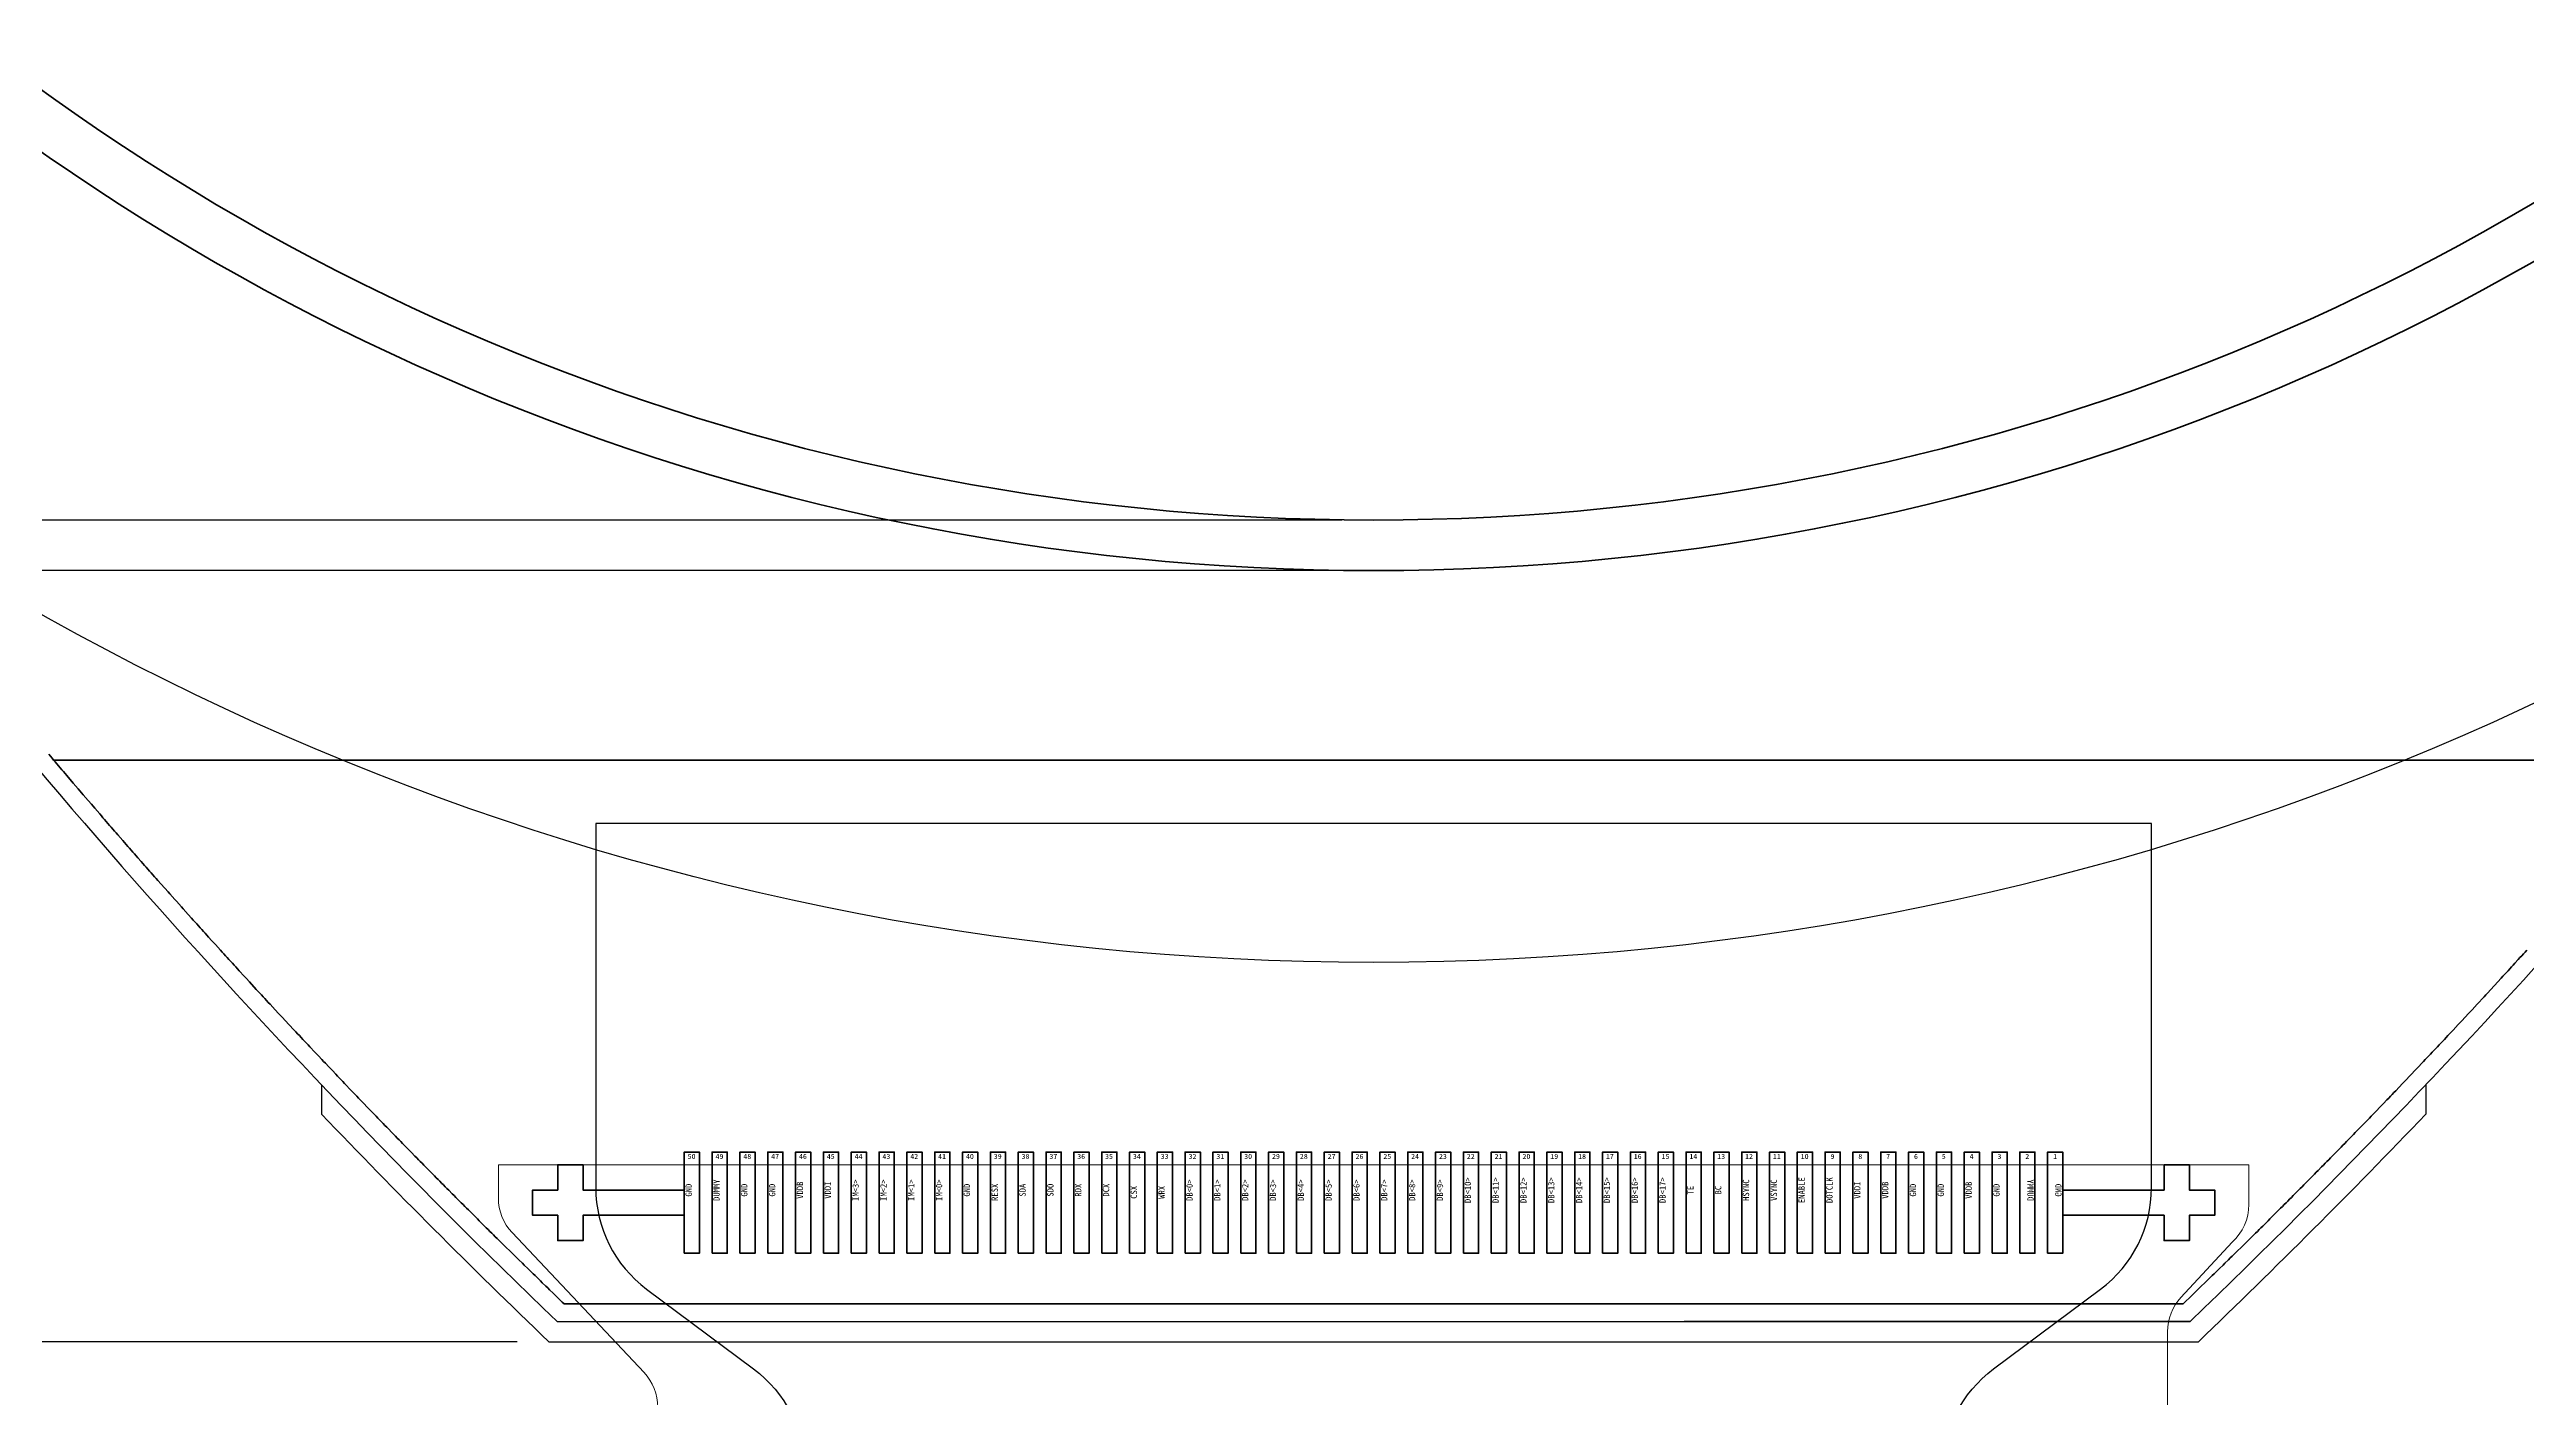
# Model space of a CAD drawing. Header units: millimetres. Extents: x -1913 to 1072, y -448 to 307.
# Drawn here: x 926.23 to 936.02, y -186.77 to -181.44 of the extents above; entities that cross this region are included whole.
import ezdxf
from ezdxf.enums import TextEntityAlignment as Align

# ---------------------------------------------------------------- set-up
doc = ezdxf.new("R2010")
doc.units = ezdxf.units.MM
doc.header["$LTSCALE"] = 2
doc.header["$PDMODE"] = 3
doc.header["$PDSIZE"] = 1
doc.layers.get('0').update_dxf_attribs({"linetype": 'CONTINUOUS'})
doc.layers.get('Defpoints').update_dxf_attribs({"linetype": 'CONTINUOUS'})
for name, color, linetype, lineweight in [('cnt_frame.drawing', 125, 'CONTINUOUS', 100), ('GATE.drawing', 3, 'CONTINUOUS', 100), ('LAYOUT.drawing', 140, 'CONTINUOUS', 100), ('OUTLINE.drawing', 190, 'CONTINUOUS', 100)]:
    doc.layers.add(name, color=color, linetype=linetype, lineweight=lineweight)
doc.layers.add('dim', color=3, linetype='CONTINUOUS')
doc.layers.add('FPC', color=2, linetype='CONTINUOUS')
doc.styles.get("Standard").update_dxf_attribs({"font": 'txt', "width": 0.7})
doc.styles.add('宋体', font='')
doc.styles.get('宋体').set_extended_font_data('SimSun')
doc.dimstyles.new('ISO-25$0', dxfattribs={"dimtxt": 1.2, "dimasz": 1.2, "dimexe": 0, "dimexo": 0.125, "dimtad": 1, "dimdsep": 46, "dimtxsty": 'Standard', "dimcen": 2, "dimclrd": 3, "dimclre": 3, "dimclrt": 3, "dimadec": 0, "dimazin": 0, "dimtp": 1.2, "dimtm": 1.2, "dimtfac": 1, "dimtmove": 0, "dimatfit": 3, "dimfxl": 0, "dimtolj": 1, "dimarcsym": 0})

# ---------------------------------------------------------------- blocks, each defined once
blk = doc.blocks.new('LIUPUP')
at = {"layer": 'cnt_frame.drawing', "color": 1, "linetype": 'Continuous', "lineweight": 100}
blk.add_lwpolyline([(294.792, 926.5279), (305.2274, 926.5279)], dxfattribs=at)
at = {"layer": 'GATE.drawing', "color": 1, "linetype": 'Continuous', "lineweight": 100}
for points in [[(296.8847, 924.9279), (296.7847, 924.9279), (296.7847, 924.8279), (296.6847, 924.8279), (296.6847, 924.7279), (296.7847, 924.7279), (296.7847, 924.6279), (296.8847, 924.6279), (296.8847, 924.7279), (297.2847, 924.7279), (297.2847, 924.8279), (296.8847, 924.8279)], [(303.1347, 924.9279), (303.2347, 924.9279), (303.2347, 924.8279), (303.3347, 924.8279), (303.3347, 924.7279), (303.2347, 924.7279), (303.2347, 924.6279), (303.1347, 924.6279), (303.1347, 924.7279), (302.7347, 924.7279), (302.7347, 924.8279), (303.1347, 924.8279)]]:
    blk.add_lwpolyline(points, close=True, dxfattribs=at)
at = {"layer": 'LAYOUT.drawing', "color": 1, "linetype": 'Continuous', "lineweight": 100}
blk.add_lwpolyline([(294.7723, 926.5513), (294.7787, 926.5437), (294.7852, 926.536), (294.7916, 926.5284), (294.7981, 926.5208), (294.8046, 926.5131), (294.811, 926.5055), (294.8175, 926.4979), (294.824, 926.4903), (294.8305, 926.4826), (294.8369, 926.475), (294.8434, 926.4674), (294.8694, 926.437), (294.8889, 926.4142), (294.9084, 926.3914), (294.928, 926.3686), (294.941, 926.3535), (294.9475, 926.3459), (294.954, 926.3383), (294.9736, 926.3156), (294.9802, 926.308), (294.9867, 926.3004), (294.9933, 926.2929), (294.9998, 926.2853), (295.0129, 926.2702), (295.0195, 926.2626), (295.0326, 926.2475), (295.0392, 926.24), (295.0457, 926.2325), (295.0654, 926.2098), (295.0786, 926.1948), (295.0852, 926.1872), (295.0917, 926.1797), (295.0983, 926.1722), (295.1049, 926.1647), (295.1115, 926.1571), (295.1181, 926.1496), (295.1247, 926.1421), (295.1379, 926.1271), (295.1445, 926.1195), (295.1511, 926.112), (295.1577, 926.1045), (295.1643, 926.097), (295.1709, 926.0895), (295.1776, 926.082), (295.1842, 926.0745), (295.1908, 926.067), (295.1974, 926.0595), (295.204, 926.0521), (295.2173, 926.0371), (295.2439, 926.0072), (295.2505, 925.9997), (295.2705, 925.9773), (295.2771, 925.9698), (295.2971, 925.9474), (295.3038, 925.94), (295.3238, 925.9176), (295.3371, 925.9027), (295.3438, 925.8953), (295.3572, 925.8804), (295.3639, 925.873), (295.3706, 925.8655), (295.3773, 925.8581), (295.384, 925.8507), (295.3906, 925.8432), (295.3974, 925.8358), (295.4041, 925.8284), (295.4175, 925.8136), (295.4309, 925.7987), (295.4511, 925.7765), (295.4578, 925.7691), (295.4645, 925.7617), (295.4712, 925.7543), (295.478, 925.7469), (295.4847, 925.7395), (295.4982, 925.7247), (295.5049, 925.7174), (295.5117, 925.71), (295.5252, 925.6952), (295.5454, 925.6731), (295.5522, 925.6657), (295.5657, 925.651), (295.5928, 925.6215), (295.6064, 925.6068), (295.6132, 925.5995), (295.6199, 925.5921), (295.6267, 925.5848), (295.6403, 925.5701), (295.6471, 925.5628), (295.6675, 925.5408), (295.6811, 925.5261), (295.6947, 925.5115), (295.7084, 925.4968), (295.722, 925.4822), (295.7425, 925.4603), (295.7493, 925.453), (295.7562, 925.4457), (295.763, 925.4384), (295.7699, 925.4311), (295.7767, 925.4238), (295.7973, 925.4019), (295.8041, 925.3947), (295.8247, 925.3728), (295.8316, 925.3656), (295.8384, 925.3583), (295.8522, 925.3437), (295.859, 925.3365), (295.8659, 925.3292), (295.8797, 925.3147), (295.8934, 925.3002), (295.9072, 925.2857), (295.9141, 925.2785), (295.9279, 925.264), (295.9348, 925.2567), (295.9417, 925.2495), (295.9694, 925.2206), (295.9763, 925.2134), (295.9832, 925.2061), (295.9901, 925.1989), (295.997, 925.1917), (296.004, 925.1845), (296.0178, 925.1701), (296.0317, 925.1556), (296.0456, 925.1412), (296.0664, 925.1197), (296.0734, 925.1125), (296.0873, 925.0981), (296.0942, 925.0909), (296.1012, 925.0837), (296.1082, 925.0766), (296.1151, 925.0694), (296.1291, 925.055), (296.136, 925.0479), (296.143, 925.0407), (296.15, 925.0335), (296.157, 925.0264), (296.164, 925.0192), (296.1709, 925.0121), (296.1779, 925.0049), (296.1849, 924.9977), (296.2059, 924.9763), (296.2199, 924.962), (296.2269, 924.9549), (296.2339, 924.9478), (296.2409, 924.9406), (296.248, 924.9335), (296.255, 924.9264), (296.262, 924.9192), (296.276, 924.905), (296.2831, 924.8979), (296.2901, 924.8908), (296.2971, 924.8836), (296.3042, 924.8765), (296.3112, 924.8694), (296.3182, 924.8623), (296.3253, 924.8552), (296.3323, 924.8481), (296.3394, 924.841), (296.3464, 924.8339), (296.3535, 924.8268), (296.3676, 924.8126), (296.3746, 924.8056), (296.3817, 924.7985), (296.3887, 924.7914), (296.3958, 924.7843), (296.4029, 924.7772), (296.4099, 924.7702), (296.417, 924.7631), (296.4241, 924.756), (296.4312, 924.749), (296.4524, 924.7278), (296.4666, 924.7137), (296.4737, 924.7066), (296.495, 924.6855), (296.5021, 924.6784), (296.5092, 924.6714), (296.5163, 924.6643), (296.5234, 924.6573), (296.5305, 924.6503), (296.5376, 924.6432), (296.5447, 924.6362), (296.5661, 924.6152), (296.5803, 924.6011), (296.5946, 924.5871), (296.616, 924.5661), (296.6232, 924.5591), (296.6303, 924.5521), (296.6446, 924.5381), (296.6518, 924.5311), (296.6661, 924.5171), (296.6804, 924.5032), (296.6876, 924.4962), (296.6947, 924.4892), (296.7091, 924.4753), (296.7162, 924.4683), (296.7234, 924.4613), (296.7378, 924.4474), (296.745, 924.4404), (296.7521, 924.4335), (296.7665, 924.4196), (296.7737, 924.4126), (296.7809, 924.4057), (296.8025, 924.3849), (296.8097, 924.3779), (296.8097, 924.3779), (303.2097, 924.3779), (303.2097, 924.3779), (303.2169, 924.3849), (303.2385, 924.4057), (303.2457, 924.4126), (303.2529, 924.4196), (303.2673, 924.4335), (303.2745, 924.4404), (303.2817, 924.4474), (303.296, 924.4613), (303.3032, 924.4683), (303.3104, 924.4753), (303.3247, 924.4892), (303.3319, 924.4962), (303.339, 924.5032), (303.3534, 924.5171), (303.3677, 924.5311), (303.3748, 924.5381), (303.3891, 924.5521), (303.3963, 924.5591), (303.4034, 924.5661), (303.4248, 924.5871), (303.4391, 924.6011), (303.4533, 924.6152), (303.4747, 924.6362), (303.4818, 924.6432), (303.4889, 924.6503), (303.496, 924.6573), (303.5032, 924.6643), (303.5103, 924.6714), (303.5174, 924.6784), (303.5245, 924.6855), (303.5458, 924.7066), (303.5528, 924.7137), (303.567, 924.7278), (303.5883, 924.749), (303.5953, 924.756), (303.6024, 924.7631), (303.6095, 924.7702), (303.6166, 924.7772), (303.6236, 924.7843), (303.6307, 924.7914), (303.6378, 924.7985), (303.6448, 924.8056), (303.6519, 924.8126), (303.666, 924.8268), (303.673, 924.8339), (303.6801, 924.841), (303.6871, 924.8481), (303.6942, 924.8552), (303.7012, 924.8623), (303.7082, 924.8694), (303.7153, 924.8765), (303.7223, 924.8836), (303.7293, 924.8908), (303.7364, 924.8979), (303.7434, 924.905), (303.7574, 924.9192), (303.7645, 924.9264), (303.7715, 924.9335), (303.7785, 924.9406), (303.7855, 924.9478), (303.7925, 924.9549), (303.7995, 924.962), (303.8135, 924.9763), (303.8345, 924.9977), (303.8415, 925.0049), (303.8485, 925.0121), (303.8555, 925.0192), (303.8625, 925.0264), (303.8694, 925.0335), (303.8764, 925.0407), (303.8834, 925.0479), (303.8904, 925.055), (303.9043, 925.0694), (303.9113, 925.0766), (303.9182, 925.0837), (303.9252, 925.0909), (303.9322, 925.0981), (303.9461, 925.1125), (303.953, 925.1197), (303.9739, 925.1412), (303.9877, 925.1556), (304.0016, 925.1701), (304.0155, 925.1845), (304.0224, 925.1917), (304.0293, 925.1989), (304.0362, 925.2061), (304.0432, 925.2134), (304.0501, 925.2206), (304.0777, 925.2495), (304.0846, 925.2567), (304.0915, 925.264), (304.1053, 925.2785), (304.1122, 925.2857), (304.126, 925.3002), (304.1398, 925.3147), (304.1535, 925.3292), (304.1604, 925.3365), (304.1673, 925.3437), (304.181, 925.3583), (304.1879, 925.3656), (304.1947, 925.3728), (304.2153, 925.3947), (304.2222, 925.4019), (304.2427, 925.4238), (304.2496, 925.4311), (304.2564, 925.4384), (304.2632, 925.4457), (304.2701, 925.453), (304.2769, 925.4603), (304.2974, 925.4822), (304.311, 925.4968), (304.3247, 925.5115), (304.3383, 925.5261), (304.3519, 925.5408), (304.3723, 925.5628), (304.3791, 925.5701), (304.3927, 925.5848), (304.3995, 925.5921), (304.4063, 925.5995), (304.4131, 925.6068), (304.4266, 925.6215), (304.4537, 925.651), (304.4672, 925.6657), (304.474, 925.6731), (304.4943, 925.6952), (304.5078, 925.71), (304.5145, 925.7174), (304.5212, 925.7247), (304.5347, 925.7395), (304.5415, 925.7469), (304.5482, 925.7543), (304.5549, 925.7617), (304.5616, 925.7691), (304.5684, 925.7765)], dxfattribs=at)
at = {"layer": 'OUTLINE.drawing', "color": 1, "linetype": 'Continuous', "lineweight": 100}
for points in [[(297.2847, 924.5779), (297.3447, 924.5779), (297.3447, 924.9779), (297.2847, 924.9779)], [(297.2847, 924.5779), (297.3447, 924.5779), (297.3447, 924.9779), (297.2847, 924.9779)], [(297.3947, 924.5779), (297.4547, 924.5779), (297.4547, 924.9779), (297.3947, 924.9779)], [(297.3947, 924.5779), (297.4547, 924.5779), (297.4547, 924.9779), (297.3947, 924.9779)], [(297.5047, 924.5779), (297.5647, 924.5779), (297.5647, 924.9779), (297.5047, 924.9779)], [(297.6147, 924.5779), (297.6747, 924.5779), (297.6747, 924.9779), (297.6147, 924.9779)], [(297.6147, 924.5779), (297.6747, 924.5779), (297.6747, 924.9779), (297.6147, 924.9779)], [(297.7247, 924.5779), (297.7847, 924.5779), (297.7847, 924.9779), (297.7247, 924.9779)], [(297.8347, 924.5779), (297.8947, 924.5779), (297.8947, 924.9779), (297.8347, 924.9779)], [(297.9447, 924.5779), (298.0047, 924.5779), (298.0047, 924.9779), (297.9447, 924.9779)], [(298.0547, 924.5779), (298.1147, 924.5779), (298.1147, 924.9779), (298.0547, 924.9779)], [(298.1647, 924.5779), (298.2247, 924.5779), (298.2247, 924.9779), (298.1647, 924.9779)], [(298.2747, 924.5779), (298.3347, 924.5779), (298.3347, 924.9779), (298.2747, 924.9779)], [(298.3847, 924.5779), (298.4447, 924.5779), (298.4447, 924.9779), (298.3847, 924.9779)], [(298.4947, 924.5779), (298.5547, 924.5779), (298.5547, 924.9779), (298.4947, 924.9779)], [(298.6047, 924.5779), (298.6647, 924.5779), (298.6647, 924.9779), (298.6047, 924.9779)], [(298.7147, 924.5779), (298.7747, 924.5779), (298.7747, 924.9779), (298.7147, 924.9779)], [(298.8247, 924.5779), (298.8847, 924.5779), (298.8847, 924.9779), (298.8247, 924.9779)], [(298.9347, 924.5779), (298.9947, 924.5779), (298.9947, 924.9779), (298.9347, 924.9779)], [(299.0447, 924.5779), (299.1047, 924.5779), (299.1047, 924.9779), (299.0447, 924.9779)], [(299.1547, 924.5779), (299.2147, 924.5779), (299.2147, 924.9779), (299.1547, 924.9779)], [(299.2647, 924.5779), (299.3247, 924.5779), (299.3247, 924.9779), (299.2647, 924.9779)], [(299.3747, 924.5779), (299.4347, 924.5779), (299.4347, 924.9779), (299.3747, 924.9779)], [(299.4847, 924.5779), (299.5447, 924.5779), (299.5447, 924.9779), (299.4847, 924.9779)], [(299.5947, 924.5779), (299.6547, 924.5779), (299.6547, 924.9779), (299.5947, 924.9779)], [(299.7047, 924.5779), (299.7647, 924.5779), (299.7647, 924.9779), (299.7047, 924.9779)], [(299.8147, 924.5779), (299.8747, 924.5779), (299.8747, 924.9779), (299.8147, 924.9779)], [(299.9247, 924.5779), (299.9847, 924.5779), (299.9847, 924.9779), (299.9247, 924.9779)], [(300.0347, 924.5779), (300.0947, 924.5779), (300.0947, 924.9779), (300.0347, 924.9779)], [(300.1447, 924.5779), (300.2047, 924.5779), (300.2047, 924.9779), (300.1447, 924.9779)], [(300.2547, 924.5779), (300.3147, 924.5779), (300.3147, 924.9779), (300.2547, 924.9779)], [(300.3647, 924.5779), (300.4247, 924.5779), (300.4247, 924.9779), (300.3647, 924.9779)], [(300.4747, 924.5779), (300.5347, 924.5779), (300.5347, 924.9779), (300.4747, 924.9779)], [(300.5847, 924.5779), (300.6447, 924.5779), (300.6447, 924.9779), (300.5847, 924.9779)], [(300.6947, 924.5779), (300.7547, 924.5779), (300.7547, 924.9779), (300.6947, 924.9779)], [(300.8047, 924.5779), (300.8647, 924.5779), (300.8647, 924.9779), (300.8047, 924.9779)], [(300.9147, 924.5779), (300.9747, 924.5779), (300.9747, 924.9779), (300.9147, 924.9779)], [(301.0247, 924.5779), (301.0847, 924.5779), (301.0847, 924.9779), (301.0247, 924.9779)], [(301.1347, 924.5779), (301.1947, 924.5779), (301.1947, 924.9779), (301.1347, 924.9779)], [(301.2447, 924.5779), (301.3047, 924.5779), (301.3047, 924.9779), (301.2447, 924.9779)], [(301.3547, 924.5779), (301.4147, 924.5779), (301.4147, 924.9779), (301.3547, 924.9779)], [(301.4647, 924.5779), (301.5247, 924.5779), (301.5247, 924.9779), (301.4647, 924.9779)], [(301.5747, 924.5779), (301.6347, 924.5779), (301.6347, 924.9779), (301.5747, 924.9779)], [(301.6847, 924.5779), (301.7447, 924.5779), (301.7447, 924.9779), (301.6847, 924.9779)], [(301.7947, 924.5779), (301.8547, 924.5779), (301.8547, 924.9779), (301.7947, 924.9779)], [(301.9047, 924.5779), (301.9647, 924.5779), (301.9647, 924.9779), (301.9047, 924.9779)], [(302.0147, 924.5779), (302.0747, 924.5779), (302.0747, 924.9779), (302.0147, 924.9779)], [(302.1247, 924.5779), (302.1847, 924.5779), (302.1847, 924.9779), (302.1247, 924.9779)], [(302.2347, 924.5779), (302.2947, 924.5779), (302.2947, 924.9779), (302.2347, 924.9779)], [(302.3447, 924.5779), (302.4047, 924.5779), (302.4047, 924.9779), (302.3447, 924.9779)], [(302.3447, 924.5779), (302.4047, 924.5779), (302.4047, 924.9779), (302.3447, 924.9779)], [(302.4547, 924.5779), (302.5147, 924.5779), (302.5147, 924.9779), (302.4547, 924.9779)], [(302.5637, 924.5779), (302.6237, 924.5779), (302.6237, 924.9779), (302.5637, 924.9779)], [(302.5637, 924.5779), (302.6237, 924.5779), (302.6237, 924.9779), (302.5637, 924.9779)], [(302.6737, 924.5779), (302.7337, 924.5779), (302.7337, 924.9779), (302.6737, 924.9779)], [(302.6737, 924.5779), (302.7337, 924.5779), (302.7337, 924.9779), (302.6737, 924.9779)]]:
    blk.add_lwpolyline(points, close=True, dxfattribs=at)
blk.add_ellipse((300.0097, 936.4779), major_axis=(0, 9), ratio=1, dxfattribs=at)
for s, p in [('50', (297.3137, 924.9608)), ('49', (297.4237, 924.9608)), ('48', (297.5337, 924.9608)), ('47', (297.6437, 924.9608)), ('46', (297.7537, 924.9608)), ('45', (297.8637, 924.9608)), ('44', (297.9737, 924.9608)), ('43', (298.0837, 924.9608)), ('42', (298.1937, 924.9608)), ('41', (298.3037, 924.9608)), ('40', (298.4137, 924.9608)), ('39', (298.5237, 924.9608)), ('38', (298.6337, 924.9608)), ('37', (298.7437, 924.9608)), ('36', (298.8537, 924.9608)), ('35', (298.9637, 924.9608)), ('34', (299.0737, 924.9608)), ('33', (299.1837, 924.9608)), ('32', (299.2937, 924.9608)), ('31', (299.4037, 924.9608)), ('30', (299.5137, 924.9608)), ('29', (299.6237, 924.9608)), ('28', (299.7337, 924.9608)), ('27', (299.8437, 924.9608)), ('26', (299.9537, 924.9608)), ('25', (300.0637, 924.9608)), ('24', (300.1737, 924.9608)), ('23', (300.2837, 924.9608)), ('22', (300.3937, 924.9608)), ('21', (300.5037, 924.9608)), ('20', (300.6137, 924.9608)), ('19', (300.7237, 924.9608)), ('18', (300.8337, 924.9608)), ('17', (300.9437, 924.9608)), ('16', (301.0537, 924.9608)), ('15', (301.1637, 924.9608)), ('14', (301.2737, 924.9608)), ('13', (301.3837, 924.9608)), ('12', (301.4937, 924.9608)), ('11', (301.6037, 924.9608)), ('10', (301.7137, 924.9608)), ('9', (301.8237, 924.9608)), ('8', (301.9337, 924.9608)), ('7', (302.0437, 924.9608)), ('6', (302.1537, 924.9608)), ('5', (302.2637, 924.9608)), ('4', (302.3737, 924.9608)), ('3', (302.4837, 924.9608)), ('2', (302.5937, 924.9608)), ('1', (302.7037, 924.9608))]:
    blk.add_text(s, height=0.02, dxfattribs=at).set_placement(p, align=Align.MIDDLE_CENTER)
for s, p in [('GND', (297.3018, 924.8273)), ('DUMMY', (297.4118, 924.8273)), ('GND', (297.5218, 924.8273)), ('GND', (297.6318, 924.8273)), ('VDDB', (297.7418, 924.8273)), ('VDDI', (297.8518, 924.8273)), ('IM<3>', (297.9618, 924.8273)), ('IM<2>', (298.0718, 924.8273)), ('IM<1>', (298.1818, 924.8273)), ('IM<0>', (298.2918, 924.8273)), ('GND', (298.4018, 924.8273)), ('RESX ', (298.5118, 924.8273)), ('SDA', (298.6218, 924.8273)), ('SDO', (298.7318, 924.8273)), ('RDX', (298.8418, 924.8273)), ('DCX', (298.9518, 924.8273)), ('CSX ', (299.0618, 924.8273)), ('WRX ', (299.1718, 924.8273)), ('DB<0>', (299.2818, 924.8273)), ('DB<1>', (299.3918, 924.8273)), ('DB<2>', (299.5018, 924.8273)), ('DB<3>', (299.6118, 924.8273)), ('DB<4>', (299.7218, 924.8273)), ('DB<5>', (299.8318, 924.8273)), ('DB<6>', (299.9418, 924.8273)), ('DB<7>', (300.0518, 924.8273)), ('DB<8>', (300.1618, 924.8273)), ('DB<9>', (300.2718, 924.8273)), ('DB<10>', (300.3818, 924.8273)), ('DB<11>', (300.4918, 924.8273)), ('DB<12>', (300.6018, 924.8273)), ('DB<13>', (300.7118, 924.8273)), ('DB<14>', (300.8218, 924.8273)), ('DB<15>', (300.9318, 924.8273)), ('DB<16>', (301.0418, 924.8273)), ('DB<17>', (301.1518, 924.8273)), ('TE', (301.2618, 924.8273)), ('BC', (301.3718, 924.8273)), ('HSYNC', (301.4818, 924.8273)), ('VSYNC', (301.5918, 924.8273)), ('ENABLE', (301.7018, 924.8273)), ('DOTCLK', (301.8118, 924.8273)), ('VDDI', (301.9218, 924.8273)), ('VDDB', (302.0318, 924.8273)), ('GND', (302.1418, 924.8273)), ('GND', (302.2518, 924.8273)), ('VDDB', (302.3618, 924.8273)), ('GND', (302.4718, 924.8273))]:
    blk.add_text(s, height=0.025, rotation=90, dxfattribs=at).set_placement(p, align=Align.MIDDLE_CENTER)
at = {"layer": 'OUTLINE.drawing', "color": 1, "linetype": 'Continuous', "lineweight": 100, "text_generation_flag": 4}
for s, p in [('DUMMY', (302.6066, 924.8273)), ('GND', (302.7166, 924.8273))]:
    blk.add_text(s, height=0.025, rotation=90, dxfattribs=at).set_placement(p, align=Align.MIDDLE_CENTER)
blk = doc.blocks.new('*D5')
at = {"layer": 'Defpoints', "color": 0, "transparency": 16777216}
for p in [(931.4596, -165.103), (913.0982, -183.503), (931.4596, -183.503)]:
    blk.add_point(p, dxfattribs=at)
at = {"layer": 'dim', "color": 3, "lineweight": -2, "transparency": 16777216}
for p, q in [((931.3346, -165.103), (913.0982, -165.103)), ((913.0982, -166.303), (913.0982, -182.303)), ((931.3346, -183.503), (913.0982, -183.503))]:
    blk.add_line(p, q, dxfattribs=at)
at = {"layer": 'dim', "color": 3, "transparency": 16777216}
for points in [[(912.8982, -166.303), (913.2982, -166.303), (913.0982, -165.103)], [(912.8982, -182.303), (913.2982, -182.303), (913.0982, -183.503)]]:
    blk.add_solid(points, dxfattribs=at)
at = {"layer": 'dim', "color": 3, "transparency": 16777216, "insert": (911.8698, -174.303), "char_height": 1.2, "attachment_point": 5, "rotation": 90, "style": '宋体'}
blk.add_mtext('\\A1;VA 18.4', dxfattribs=at)
blk = doc.blocks.new('*D6')
at = {"layer": 'Defpoints', "color": 0, "transparency": 16777216}
for p in [(931.4596, -164.203), (909.7563, -186.553), (928.1993, -186.553)]:
    blk.add_point(p, dxfattribs=at)
at = {"layer": 'dim', "color": 3, "lineweight": -2, "transparency": 16777216}
for p, q in [((931.3346, -164.203), (909.7563, -164.203)), ((909.7563, -165.403), (909.7563, -185.353)), ((928.0743, -186.553), (909.7563, -186.553))]:
    blk.add_line(p, q, dxfattribs=at)
at = {"layer": 'dim', "color": 3, "transparency": 16777216}
for points in [[(909.5563, -165.403), (909.9563, -165.403), (909.7563, -164.203)], [(909.5563, -185.353), (909.9563, -185.353), (909.7563, -186.553)]]:
    blk.add_solid(points, dxfattribs=at)
at = {"layer": 'dim', "color": 3, "transparency": 16777216, "insert": (908.4844, -175.378), "char_height": 1.2, "attachment_point": 5, "rotation": 90, "style": '宋体'}
blk.add_mtext('\\A1;BL 22.35%%P0.1', dxfattribs=at)
blk = doc.blocks.new('*D9')
at = {"layer": 'Defpoints', "color": 0, "transparency": 16777216}
for p in [(916.2723, -165.303), (931.4596, -165.303), (931.4596, -183.303)]:
    blk.add_point(p, dxfattribs=at)
at = {"layer": 'dim', "color": 3, "lineweight": -2, "transparency": 16777216}
for p, q in [((931.3346, -165.303), (916.2723, -165.303)), ((916.2723, -182.103), (916.2723, -166.503)), ((931.3346, -183.303), (916.2723, -183.303))]:
    blk.add_line(p, q, dxfattribs=at)
at = {"layer": 'dim', "color": 3, "transparency": 16777216}
for points in [[(916.0723, -166.503), (916.4723, -166.503), (916.2723, -165.303)], [(916.0723, -182.103), (916.4723, -182.103), (916.2723, -183.303)]]:
    blk.add_solid(points, dxfattribs=at)
at = {"layer": 'dim', "color": 3, "transparency": 16777216, "insert": (915.044, -174.303), "char_height": 1.2, "attachment_point": 5, "rotation": 90, "style": '宋体'}
blk.add_mtext('\\A1;A.A 18', dxfattribs=at)
blk = doc.blocks.new('*D14')
at = {"layer": 'Defpoints', "color": 0, "transparency": 16777216}
for p in [(906.0346, -160.553), (931.4704, -160.553), (931.4647, -188.053)]:
    blk.add_point(p, dxfattribs=at)
at = {"layer": 'dim', "color": 3, "lineweight": -2, "transparency": 16777216}
for p, q in [((931.3454, -160.553), (906.0346, -160.553)), ((906.0346, -186.853), (906.0346, -161.753)), ((931.3397, -188.053), (906.0346, -188.053))]:
    blk.add_line(p, q, dxfattribs=at)
at = {"layer": 'dim', "color": 3, "transparency": 16777216}
for points in [[(905.8346, -161.753), (906.2346, -161.753), (906.0346, -160.553)], [(905.8346, -186.853), (906.2346, -186.853), (906.0346, -188.053)]]:
    blk.add_solid(points, dxfattribs=at)
at = {"layer": 'dim', "color": 3, "transparency": 16777216, "insert": (904.7627, -174.303), "char_height": 1.2, "attachment_point": 5, "rotation": 90, "style": '宋体'}
blk.add_mtext('\\A1;CG 27.5%%P0.05', dxfattribs=at)

msp = doc.modelspace()

# ---------------------------------------------------------------- linework, layer by layer
at = {"color": 6}
for radius in [13.75, 10.75]:
    msp.add_circle((931.4596, -174.303), radius, dxfattribs=at)
at = {"layer": 'dim', "color": 3}
for p, q in [((927.3006, -185.5374), (927.3006, -185.6533)), ((935.6186, -185.5374), (935.6186, -185.6533))]:
    msp.add_line(p, q, dxfattribs=at)
at = {"layer": 'dim', "color": 0}
for p, q in [((928.2314, -186.473), (934.6878, -186.473)), ((934.6878, -186.473), (932.6878, -186.473)), ((928.1993, -186.553), (934.72, -186.553))]:
    msp.add_line(p, q, dxfattribs=at)
for centre, radius, start, end in [((948.3421, -165.5344), 29.0321, 216.62355, 226.15537), ((914.5771, -165.5344), 29.0321, 313.84463, 323.37645), ((948.3421, -165.5344), 29.1121, 223.71584, 226.21877), ((914.5771, -165.5344), 29.1121, 313.78123, 316.28416)]:
    msp.add_arc(centre, radius, start, end, dxfattribs=at)
at = {"layer": 'FPC', "color": 4}
msp.add_lwpolyline([(933.7096, -187.0612, -0.236701), (933.9106, -186.6605), (934.3337, -186.3447, 0.236701), (934.5346, -185.944), (934.5346, -184.503), (928.3846, -184.503), (928.3846, -185.944, 0.236701), (928.5856, -186.3447), (929.0087, -186.6605, -0.236701), (929.2096, -187.0612)], format="xyb", dxfattribs=at)
at = {"layer": 'FPC', "lineweight": 9}
msp.add_lwpolyline([(928.6299, -186.8123, 0.191139), (928.5754, -186.6752), (928.0539, -186.1214, -0.191139), (927.9995, -185.9843), (927.9995, -185.853), (934.9198, -185.853), (934.9198, -186.0099, -0.213589), (934.853, -186.1591), (934.6513, -186.3779, 0.18837), (934.5984, -186.5134), (934.5984, -194.1523, 0.414214)], format="xyb", dxfattribs=at)
at = {"layer": 'OUTLINE.drawing', "color": 5, "linetype": 'Continuous'}
msp.add_ellipse((931.4596, -174.303), major_axis=(0, 9.2), ratio=1, dxfattribs=at)

# ---------------------------------------------------------------- block references
at = {"layer": 'dim', "color": 0}
msp.add_blockref('LIUPUP', (631.4499, -1110.7809), dxfattribs=at)

# ---------------------------------------------------------------- dimensions: what is measured, and where the dimension line sits
at = {"layer": 'dim'}
for base, p1, p2, text, picture, middle in [((906.0346, -160.553), (931.4647, -188.053), (931.4704, -160.553), 'CG <>%%P0.05', '*D14', (904.7627, -174.303)), ((909.7563, -186.553), (931.4596, -164.203), (928.1993, -186.553), 'BL <>%%P0.1', '*D6', (908.4844, -175.378)), ((916.2723, -165.303), (931.4596, -183.303), (931.4596, -165.303), 'A.A <>', '*D9', (915.044, -174.303))]:
    dim = msp.add_linear_dim(base=base, p1=p1, p2=p2, angle=90, text=text, dimstyle='ISO-25$0', override={"dimtxsty": '宋体', "dimfxl": 1.25}, dxfattribs=at)
    dim.commit()
    dim.dimension.update_dxf_attribs({"geometry": picture, "text_midpoint": middle})
dim = msp.add_linear_dim(base=(913.0982, -183.503), p1=(931.4596, -165.103), p2=(931.4596, -183.503), angle=90, text='VA <>', dimstyle='ISO-25$0', override={"dimtxsty": '宋体', "dimfxl": 1.25}, dxfattribs=at)
dim.commit()
dim.dimension.update_dxf_attribs({"geometry": '*D5', "text_midpoint": (913.0982, -174.303), "dimtype": 160})

doc.saveas('drawing.dxf')
